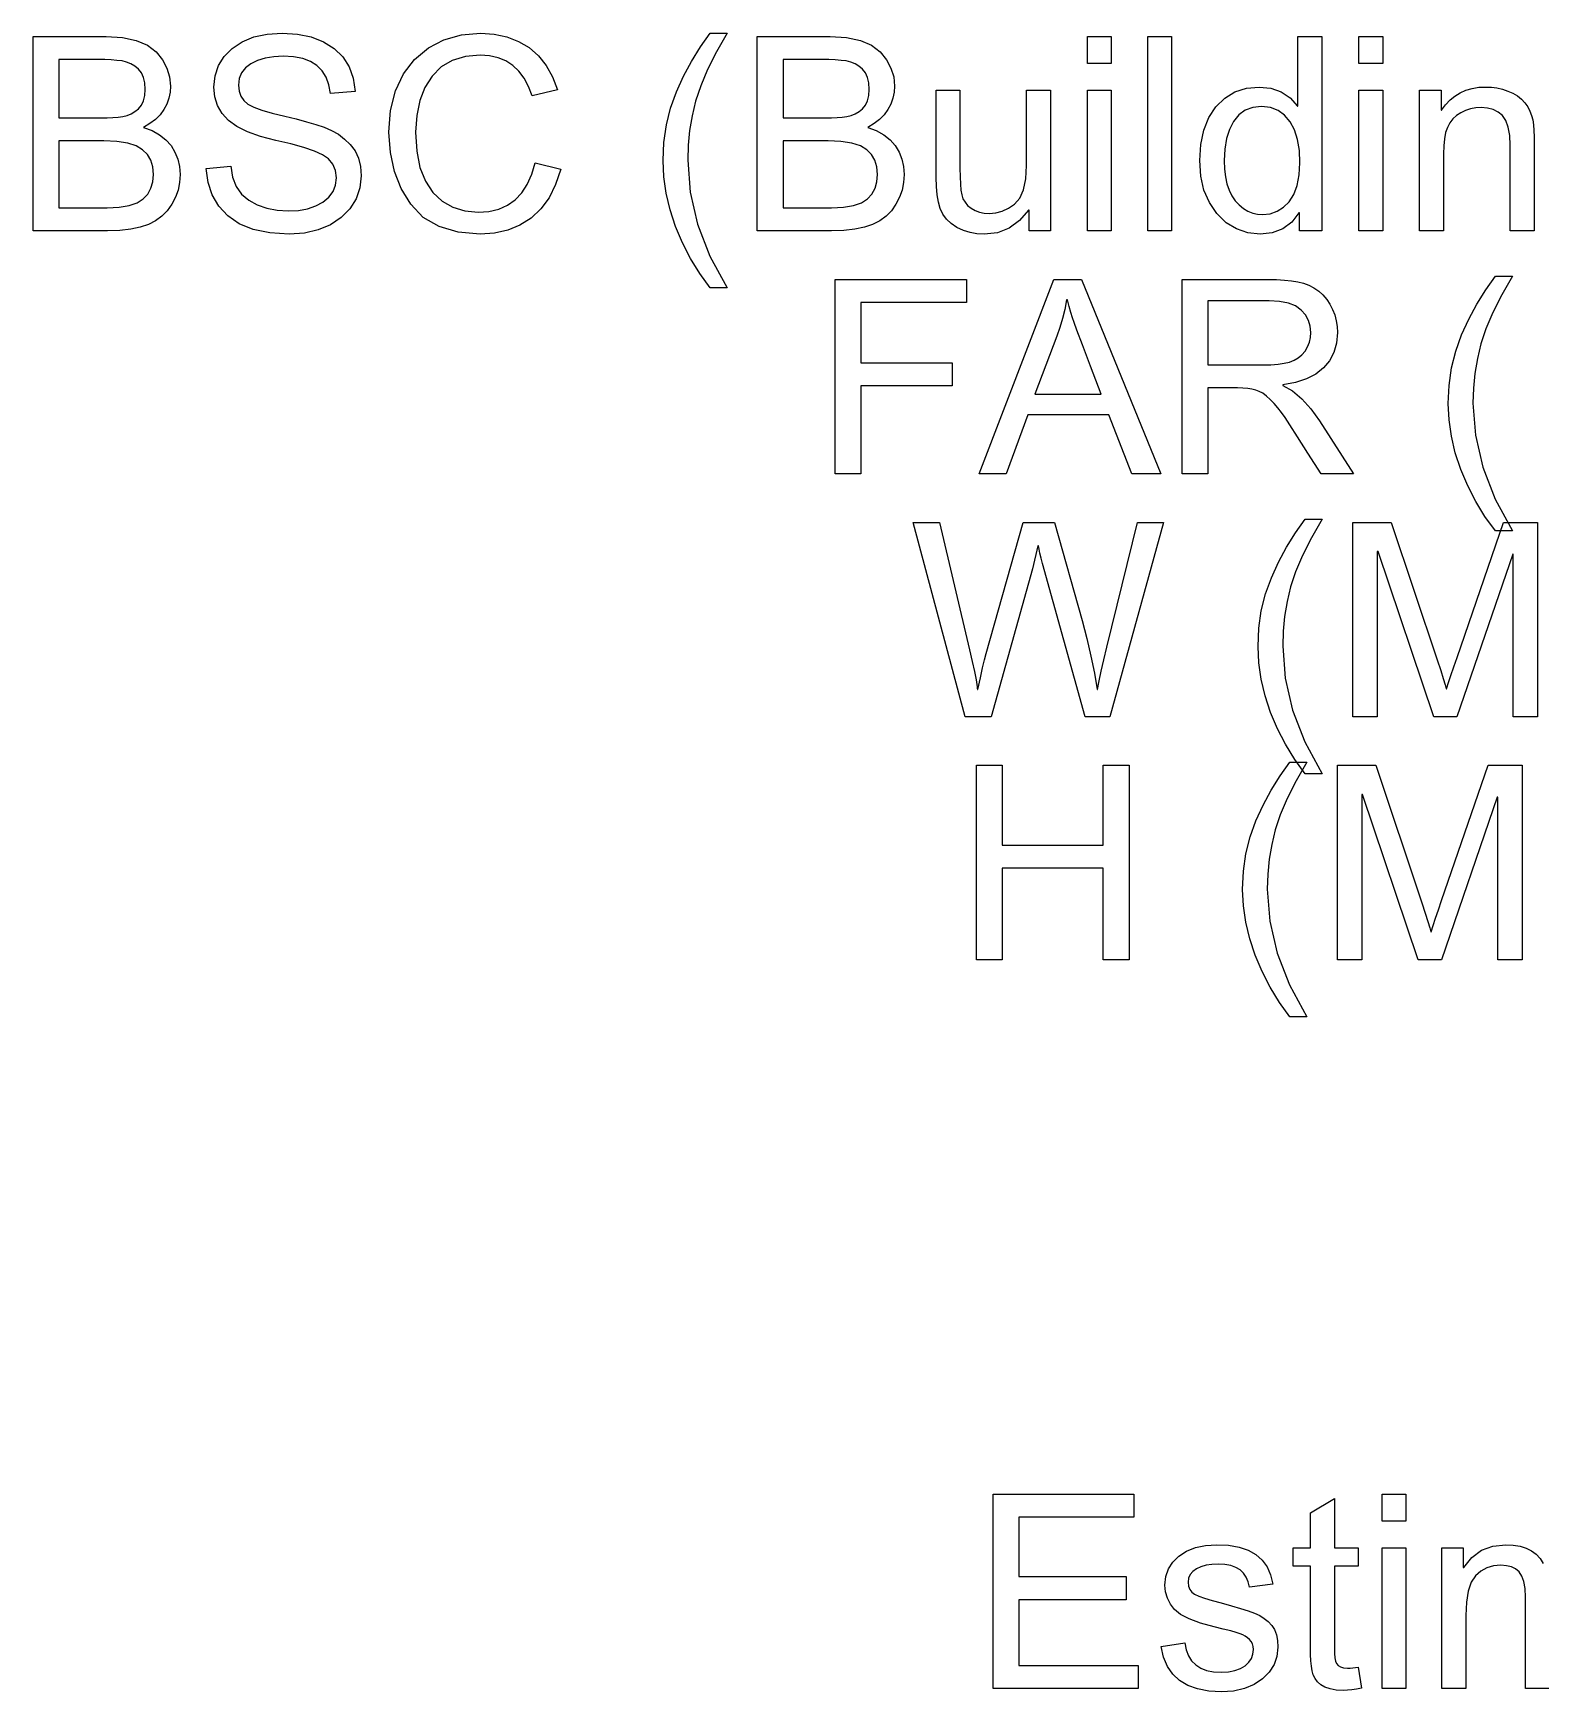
# Model space of a CAD drawing. Header units: metres. Extents: x -43 to 102, y -20 to 47.
# Drawn here: x -43.46 to -27.95, y -19.53 to -2.47 of the extents above; entities that cross this region are included whole.
import ezdxf

# ---------------------------------------------------------------- set-up
doc = ezdxf.new("R2010")
doc.units = ezdxf.units.M
doc.layers.add('METRICS', color=7, linetype='Continuous')

msp = doc.modelspace()

# ---------------------------------------------------------------- linework, layer by layer
at = {"layer": 'METRICS'}
for points in [[(-42.326, -3.436), (-42.238, -3.469), (-42.161, -3.511), (-42.097, -3.562), (-42.044, -3.622), (-42.003, -3.689), (-41.974, -3.761), (-41.957, -3.837), (-41.951, -3.919), (-41.956, -4.001), (-41.972, -4.08), (-41.998, -4.155), (-42.035, -4.227), (-42.082, -4.293), (-42.138, -4.349), (-42.202, -4.396), (-42.276, -4.434), (-42.36, -4.463), (-42.459, -4.483), (-42.571, -4.496), (-42.697, -4.5), (-43.462, -4.5), (-43.462, -2.5), (-42.712, -2.5), (-42.543, -2.51), (-42.402, -2.54), (-42.287, -2.589), (-42.198, -2.658), (-42.133, -2.74), (-42.086, -2.825), (-42.058, -2.916), (-42.049, -3.01), (-42.053, -3.074), (-42.066, -3.136), (-42.088, -3.196), (-42.118, -3.252), (-42.157, -3.306), (-42.204, -3.354), (-42.261, -3.397), (-42.326, -3.436)], [(-40.404, -3.087), (-40.419, -2.997), (-40.446, -2.919), (-40.487, -2.853), (-40.542, -2.799), (-40.609, -2.757), (-40.689, -2.727), (-40.783, -2.709), (-40.889, -2.703), (-40.987, -2.708), (-41.075, -2.722), (-41.153, -2.746), (-41.222, -2.78), (-41.278, -2.822), (-41.319, -2.873), (-41.343, -2.933), (-41.351, -3.002), (-41.344, -3.063), (-41.326, -3.115), (-41.295, -3.159), (-41.252, -3.195), (-41.191, -3.227), (-41.108, -3.258), (-41.002, -3.29), (-40.873, -3.321), (-40.755, -3.349), (-40.648, -3.377), (-40.552, -3.405), (-40.468, -3.433), (-40.392, -3.466), (-40.322, -3.506), (-40.258, -3.555), (-40.199, -3.611), (-40.15, -3.677), (-40.115, -3.753), (-40.094, -3.839), (-40.087, -3.935), (-40.1, -4.059), (-40.139, -4.171), (-40.203, -4.273), (-40.293, -4.364), (-40.403, -4.438), (-40.529, -4.491), (-40.671, -4.523), (-40.828, -4.534), (-41.026, -4.522), (-41.197, -4.487), (-41.341, -4.428), (-41.459, -4.346), (-41.551, -4.245), (-41.619, -4.13), (-41.662, -4.001), (-41.681, -3.857), (-41.43, -3.836), (-41.411, -3.948), (-41.374, -4.043), (-41.319, -4.122), (-41.244, -4.186), (-41.156, -4.234), (-41.059, -4.268), (-40.953, -4.288), (-40.839, -4.295), (-40.733, -4.29), (-40.638, -4.273), (-40.553, -4.244), (-40.48, -4.204), (-40.42, -4.154), (-40.377, -4.096), (-40.351, -4.03), (-40.342, -3.956), (-40.351, -3.879), (-40.378, -3.814), (-40.423, -3.76), (-40.486, -3.717), (-40.569, -3.68), (-40.678, -3.642), (-40.81, -3.606), (-40.967, -3.569), (-41.124, -3.529), (-41.257, -3.481), (-41.367, -3.426), (-41.453, -3.364), (-41.518, -3.292), (-41.564, -3.211), (-41.592, -3.121), (-41.602, -3.02), (-41.59, -2.905), (-41.555, -2.8), (-41.496, -2.706), (-41.413, -2.623), (-41.311, -2.554), (-41.191, -2.505), (-41.054, -2.476), (-40.9, -2.466), (-40.742, -2.476), (-40.6, -2.505), (-40.474, -2.554), (-40.365, -2.622), (-40.276, -2.708), (-40.21, -2.811), (-40.168, -2.93), (-40.15, -3.066), (-40.404, -3.087)], [(-38.034, -3.866), (-38.086, -4.023), (-38.154, -4.16), (-38.238, -4.275), (-38.339, -4.368), (-38.453, -4.441), (-38.578, -4.493), (-38.714, -4.524), (-38.861, -4.534), (-39.09, -4.515), (-39.285, -4.457), (-39.448, -4.361), (-39.576, -4.226), (-39.675, -4.065), (-39.745, -3.888), (-39.787, -3.695), (-39.801, -3.486), (-39.784, -3.26), (-39.735, -3.06), (-39.652, -2.885), (-39.537, -2.737), (-39.395, -2.618), (-39.235, -2.534), (-39.056, -2.483), (-38.858, -2.466), (-38.717, -2.475), (-38.587, -2.503), (-38.468, -2.55), (-38.359, -2.615), (-38.263, -2.698), (-38.182, -2.798), (-38.118, -2.915), (-38.068, -3.05), (-38.327, -3.111), (-38.364, -3.013), (-38.41, -2.928), (-38.464, -2.856), (-38.527, -2.797), (-38.598, -2.751), (-38.677, -2.719), (-38.765, -2.699), (-38.861, -2.692), (-39.015, -2.706), (-39.149, -2.746), (-39.263, -2.813), (-39.357, -2.907), (-39.431, -3.024), (-39.484, -3.159), (-39.516, -3.312), (-39.527, -3.484), (-39.515, -3.679), (-39.482, -3.848), (-39.426, -3.989), (-39.349, -4.104), (-39.253, -4.193), (-39.143, -4.257), (-39.021, -4.295), (-38.884, -4.308), (-38.772, -4.3), (-38.671, -4.276), (-38.582, -4.236), (-38.503, -4.181), (-38.435, -4.109), (-38.378, -4.022), (-38.332, -3.918), (-38.297, -3.799), (-38.034, -3.866)], [(-36.319, -5.087), (-36.495, -5.087), (-36.602, -4.939), (-36.697, -4.784), (-36.78, -4.623), (-36.851, -4.455), (-36.908, -4.284), (-36.948, -4.114), (-36.973, -3.945), (-36.981, -3.777), (-36.972, -3.59), (-36.946, -3.41), (-36.903, -3.237), (-36.843, -3.07), (-36.77, -2.91), (-36.687, -2.756), (-36.596, -2.608), (-36.495, -2.466), (-36.319, -2.466), (-36.431, -2.659), (-36.522, -2.84), (-36.593, -3.008), (-36.645, -3.164), (-36.681, -3.315), (-36.707, -3.467), (-36.722, -3.62), (-36.727, -3.774), (-36.702, -4.103), (-36.625, -4.432), (-36.498, -4.76), (-36.319, -5.087)], [(-34.874, -3.436), (-34.786, -3.469), (-34.71, -3.511), (-34.645, -3.562), (-34.593, -3.622), (-34.552, -3.689), (-34.523, -3.761), (-34.505, -3.837), (-34.499, -3.919), (-34.505, -4.001), (-34.52, -4.08), (-34.547, -4.155), (-34.584, -4.227), (-34.631, -4.293), (-34.686, -4.349), (-34.751, -4.396), (-34.824, -4.434), (-34.909, -4.463), (-35.007, -4.483), (-35.119, -4.496), (-35.246, -4.5), (-36.011, -4.5), (-36.011, -2.5), (-35.261, -2.5), (-35.092, -2.51), (-34.95, -2.54), (-34.835, -2.589), (-34.747, -2.658), (-34.682, -2.74), (-34.635, -2.825), (-34.607, -2.916), (-34.598, -3.01), (-34.602, -3.074), (-34.615, -3.136), (-34.636, -3.196), (-34.666, -3.252), (-34.705, -3.306), (-34.753, -3.354), (-34.809, -3.397), (-34.874, -3.436)], [(-32.368, -2.778), (-32.614, -2.778), (-32.614, -2.5), (-32.368, -2.5), (-32.368, -2.778)], [(-31.748, -4.5), (-31.993, -4.5), (-31.993, -2.5), (-31.748, -2.5), (-31.748, -4.5)], [(-30.202, -4.5), (-30.431, -4.5), (-30.431, -4.316), (-30.437, -4.316), (-30.511, -4.411), (-30.603, -4.48), (-30.711, -4.52), (-30.836, -4.534), (-30.964, -4.521), (-31.08, -4.481), (-31.186, -4.416), (-31.28, -4.323), (-31.358, -4.21), (-31.414, -4.081), (-31.447, -3.937), (-31.458, -3.777), (-31.448, -3.611), (-31.416, -3.463), (-31.364, -3.334), (-31.291, -3.223), (-31.2, -3.134), (-31.096, -3.071), (-30.978, -3.032), (-30.847, -3.02), (-30.725, -3.032), (-30.619, -3.069), (-30.528, -3.131), (-30.453, -3.218), (-30.447, -3.218), (-30.447, -2.5), (-30.202, -2.5), (-30.202, -4.5)], [(-29.573, -2.778), (-29.819, -2.778), (-29.819, -2.5), (-29.573, -2.5), (-29.573, -2.778)], [(-43.198, -3.338), (-42.764, -3.338), (-42.7, -3.337), (-42.641, -3.334), (-42.588, -3.329), (-42.54, -3.323), (-42.496, -3.312), (-42.454, -3.295), (-42.415, -3.273), (-42.379, -3.244), (-42.349, -3.207), (-42.327, -3.162), (-42.314, -3.107), (-42.31, -3.044), (-42.314, -2.978), (-42.327, -2.921), (-42.349, -2.873), (-42.38, -2.835), (-42.417, -2.804), (-42.457, -2.781), (-42.501, -2.763), (-42.548, -2.752), (-42.6, -2.746), (-42.659, -2.741), (-42.725, -2.738), (-42.798, -2.737), (-43.198, -2.737), (-43.198, -3.338)], [(-35.746, -3.338), (-35.312, -3.338), (-35.248, -3.337), (-35.189, -3.334), (-35.136, -3.329), (-35.088, -3.323), (-35.044, -3.312), (-35.003, -3.295), (-34.964, -3.273), (-34.928, -3.244), (-34.897, -3.207), (-34.876, -3.162), (-34.862, -3.107), (-34.858, -3.044), (-34.863, -2.978), (-34.876, -2.921), (-34.898, -2.873), (-34.928, -2.835), (-34.965, -2.804), (-35.005, -2.781), (-35.049, -2.763), (-35.096, -2.752), (-35.148, -2.746), (-35.208, -2.741), (-35.274, -2.738), (-35.347, -2.737), (-35.746, -2.737), (-35.746, -3.338)], [(-32.995, -4.5), (-33.214, -4.5), (-33.214, -4.287), (-33.221, -4.287), (-33.312, -4.395), (-33.418, -4.472), (-33.539, -4.519), (-33.675, -4.534), (-33.75, -4.53), (-33.821, -4.517), (-33.89, -4.495), (-33.956, -4.464), (-34.015, -4.425), (-34.063, -4.38), (-34.101, -4.329), (-34.128, -4.27), (-34.146, -4.204), (-34.16, -4.128), (-34.168, -4.044), (-34.171, -3.95), (-34.171, -3.053), (-33.925, -3.053), (-33.925, -3.855), (-33.924, -3.944), (-33.92, -4.02), (-33.915, -4.082), (-33.907, -4.13), (-33.894, -4.17), (-33.873, -4.206), (-33.846, -4.239), (-33.81, -4.267), (-33.77, -4.291), (-33.725, -4.308), (-33.677, -4.318), (-33.625, -4.321), (-33.556, -4.315), (-33.49, -4.297), (-33.425, -4.267), (-33.363, -4.225), (-33.309, -4.164), (-33.271, -4.077), (-33.248, -3.965), (-33.24, -3.826), (-33.24, -3.053), (-32.995, -3.053), (-32.995, -4.5)], [(-32.368, -4.5), (-32.614, -4.5), (-32.614, -3.053), (-32.368, -3.053), (-32.368, -4.5)], [(-29.573, -4.5), (-29.819, -4.5), (-29.819, -3.053), (-29.573, -3.053), (-29.573, -4.5)], [(-28.015, -4.5), (-28.262, -4.5), (-28.262, -3.62), (-28.267, -3.518), (-28.282, -3.432), (-28.307, -3.365), (-28.342, -3.314), (-28.386, -3.278), (-28.437, -3.252), (-28.496, -3.236), (-28.563, -3.231), (-28.617, -3.235), (-28.67, -3.245), (-28.721, -3.261), (-28.77, -3.284), (-28.815, -3.314), (-28.854, -3.349), (-28.885, -3.389), (-28.909, -3.435), (-28.927, -3.488), (-28.939, -3.552), (-28.947, -3.625), (-28.95, -3.709), (-28.95, -4.5), (-29.195, -4.5), (-29.195, -3.053), (-28.974, -3.053), (-28.974, -3.257), (-28.969, -3.257), (-28.927, -3.202), (-28.882, -3.153), (-28.832, -3.113), (-28.777, -3.079), (-28.718, -3.053), (-28.654, -3.035), (-28.586, -3.023), (-28.513, -3.02), (-28.456, -3.022), (-28.399, -3.03), (-28.343, -3.043), (-28.286, -3.061), (-28.234, -3.084), (-28.187, -3.112), (-28.146, -3.145), (-28.111, -3.183), (-28.082, -3.225), (-28.06, -3.268), (-28.043, -3.312), (-28.031, -3.358), (-28.024, -3.409), (-28.019, -3.467), (-28.016, -3.534), (-28.015, -3.609), (-28.015, -4.5)], [(-30.81, -4.332), (-30.733, -4.324), (-30.662, -4.299), (-30.597, -4.258), (-30.538, -4.2), (-30.489, -4.125), (-30.454, -4.033), (-30.433, -3.925), (-30.426, -3.799), (-30.432, -3.673), (-30.451, -3.561), (-30.483, -3.462), (-30.528, -3.377), (-30.585, -3.309), (-30.652, -3.26), (-30.731, -3.23), (-30.821, -3.22), (-30.911, -3.23), (-30.989, -3.259), (-31.055, -3.307), (-31.11, -3.374), (-31.152, -3.457), (-31.183, -3.551), (-31.201, -3.658), (-31.207, -3.777), (-31.204, -3.864), (-31.194, -3.943), (-31.178, -4.016), (-31.155, -4.082), (-31.126, -4.14), (-31.092, -4.191), (-31.053, -4.234), (-31.008, -4.269), (-30.961, -4.297), (-30.912, -4.317), (-30.862, -4.328), (-30.81, -4.332)], [(-43.198, -4.263), (-42.7, -4.263), (-42.576, -4.257), (-42.473, -4.24), (-42.391, -4.211), (-42.329, -4.171), (-42.283, -4.121), (-42.251, -4.062), (-42.232, -3.995), (-42.225, -3.919), (-42.232, -3.842), (-42.253, -3.774), (-42.287, -3.716), (-42.336, -3.666), (-42.402, -3.626), (-42.49, -3.598), (-42.601, -3.581), (-42.734, -3.575), (-43.198, -3.575), (-43.198, -4.263)], [(-35.746, -4.263), (-35.248, -4.263), (-35.125, -4.257), (-35.022, -4.24), (-34.939, -4.211), (-34.877, -4.171), (-34.832, -4.121), (-34.799, -4.062), (-34.78, -3.995), (-34.774, -3.919), (-34.78, -3.842), (-34.801, -3.774), (-34.836, -3.716), (-34.884, -3.666), (-34.95, -3.626), (-35.039, -3.598), (-35.15, -3.581), (-35.282, -3.575), (-35.746, -3.575), (-35.746, -4.263)], [(-33.859, -5.237), (-34.944, -5.237), (-34.944, -5.857), (-34.004, -5.857), (-34.004, -6.094), (-34.944, -6.094), (-34.944, -7), (-35.209, -7), (-35.209, -5), (-33.859, -5), (-33.859, -5.237)], [(-31.859, -7), (-32.158, -7), (-32.393, -6.392), (-33.228, -6.392), (-33.449, -7), (-33.729, -7), (-32.96, -5), (-32.675, -5), (-31.859, -7)], [(-29.876, -7), (-30.209, -7), (-30.344, -6.787), (-30.451, -6.619), (-30.53, -6.497), (-30.58, -6.42), (-30.616, -6.368), (-30.654, -6.32), (-30.692, -6.276), (-30.732, -6.235), (-30.771, -6.2), (-30.809, -6.172), (-30.846, -6.152), (-30.882, -6.138), (-30.92, -6.129), (-30.964, -6.122), (-31.013, -6.119), (-31.068, -6.117), (-31.374, -6.117), (-31.374, -7), (-31.638, -7), (-31.638, -5), (-30.753, -5), (-30.666, -5.001), (-30.586, -5.006), (-30.514, -5.013), (-30.449, -5.023), (-30.389, -5.038), (-30.334, -5.059), (-30.282, -5.087), (-30.233, -5.121), (-30.19, -5.16), (-30.151, -5.205), (-30.118, -5.254), (-30.091, -5.308), (-30.069, -5.366), (-30.053, -5.425), (-30.044, -5.485), (-30.041, -5.547), (-30.05, -5.655), (-30.077, -5.751), (-30.122, -5.837), (-30.184, -5.911), (-30.264, -5.974), (-30.36, -6.024), (-30.473, -6.061), (-30.602, -6.086), (-30.602, -6.091), (-30.503, -6.147), (-30.407, -6.227), (-30.315, -6.33), (-30.225, -6.456), (-29.876, -7)], [(-28.239, -7.587), (-28.415, -7.587), (-28.522, -7.439), (-28.617, -7.284), (-28.7, -7.123), (-28.771, -6.955), (-28.828, -6.784), (-28.868, -6.614), (-28.892, -6.445), (-28.9, -6.277), (-28.892, -6.09), (-28.866, -5.91), (-28.823, -5.737), (-28.763, -5.57), (-28.689, -5.41), (-28.607, -5.256), (-28.515, -5.108), (-28.415, -4.966), (-28.239, -4.966), (-28.35, -5.159), (-28.442, -5.34), (-28.513, -5.508), (-28.564, -5.664), (-28.6, -5.815), (-28.626, -5.967), (-28.641, -6.12), (-28.647, -6.274), (-28.621, -6.603), (-28.545, -6.932), (-28.417, -7.26), (-28.239, -7.587)], [(-32.473, -6.181), (-32.583, -5.892), (-32.665, -5.672), (-32.721, -5.523), (-32.75, -5.444), (-32.766, -5.396), (-32.783, -5.341), (-32.801, -5.279), (-32.82, -5.209), (-32.827, -5.209), (-32.847, -5.308), (-32.871, -5.403), (-32.899, -5.495), (-32.929, -5.583), (-33.153, -6.181), (-32.473, -6.181)], [(-31.374, -5.88), (-30.806, -5.88), (-30.725, -5.878), (-30.652, -5.873), (-30.589, -5.863), (-30.534, -5.851), (-30.486, -5.832), (-30.444, -5.807), (-30.406, -5.776), (-30.374, -5.737), (-30.348, -5.693), (-30.329, -5.647), (-30.318, -5.598), (-30.314, -5.547), (-30.32, -5.481), (-30.339, -5.421), (-30.37, -5.365), (-30.413, -5.315), (-30.471, -5.273), (-30.545, -5.244), (-30.636, -5.226), (-30.742, -5.22), (-31.374, -5.22), (-31.374, -5.88)], [(-31.832, -7.5), (-32.383, -9.5), (-32.637, -9.5), (-33.074, -7.924), (-33.089, -7.867), (-33.102, -7.818), (-33.111, -7.775), (-33.117, -7.74), (-33.123, -7.74), (-33.179, -7.977), (-33.604, -9.5), (-33.872, -9.5), (-34.405, -7.5), (-34.135, -7.5), (-33.827, -8.812), (-33.799, -8.933), (-33.777, -9.036), (-33.76, -9.122), (-33.749, -9.192), (-33.748, -9.203), (-33.747, -9.211), (-33.746, -9.217), (-33.746, -9.22), (-33.741, -9.22), (-33.715, -9.1), (-33.692, -8.998), (-33.672, -8.914), (-33.655, -8.849), (-33.274, -7.5), (-32.952, -7.5), (-32.668, -8.511), (-32.619, -8.696), (-32.577, -8.877), (-32.542, -9.051), (-32.514, -9.22), (-32.509, -9.22), (-32.492, -9.132), (-32.471, -9.03), (-32.444, -8.915), (-32.413, -8.785), (-32.098, -7.5), (-31.832, -7.5)], [(-30.196, -10.087), (-30.372, -10.087), (-30.48, -9.939), (-30.575, -9.784), (-30.658, -9.623), (-30.729, -9.455), (-30.785, -9.284), (-30.826, -9.114), (-30.85, -8.945), (-30.858, -8.777), (-30.85, -8.59), (-30.824, -8.41), (-30.781, -8.237), (-30.72, -8.07), (-30.647, -7.91), (-30.564, -7.756), (-30.473, -7.608), (-30.372, -7.466), (-30.196, -7.466), (-30.308, -7.659), (-30.399, -7.84), (-30.471, -8.008), (-30.522, -8.164), (-30.558, -8.315), (-30.584, -8.467), (-30.599, -8.62), (-30.604, -8.774), (-30.579, -9.103), (-30.502, -9.432), (-30.375, -9.76), (-30.196, -10.087)], [(-27.981, -9.5), (-28.232, -9.5), (-28.232, -7.826), (-28.237, -7.826), (-28.813, -9.5), (-29.05, -9.5), (-29.623, -7.799), (-29.632, -7.799), (-29.632, -9.5), (-29.883, -9.5), (-29.883, -7.5), (-29.487, -7.5), (-29.014, -8.916), (-28.978, -9.023), (-28.951, -9.108), (-28.933, -9.171), (-28.922, -9.212), (-28.917, -9.212), (-28.896, -9.149), (-28.872, -9.074), (-28.843, -8.988), (-28.81, -8.892), (-28.333, -7.5), (-27.981, -7.5), (-27.981, -9.5)], [(-32.184, -12), (-32.45, -12), (-32.45, -11.059), (-33.49, -11.059), (-33.49, -12), (-33.754, -12), (-33.754, -10), (-33.49, -10), (-33.49, -10.821), (-32.45, -10.821), (-32.45, -10), (-32.184, -10), (-32.184, -12)], [(-30.355, -12.587), (-30.531, -12.587), (-30.638, -12.439), (-30.733, -12.284), (-30.816, -12.123), (-30.887, -11.955), (-30.943, -11.784), (-30.984, -11.614), (-31.008, -11.445), (-31.016, -11.277), (-31.008, -11.09), (-30.982, -10.91), (-30.939, -10.737), (-30.879, -10.57), (-30.805, -10.41), (-30.723, -10.256), (-30.631, -10.108), (-30.531, -9.966), (-30.355, -9.966), (-30.466, -10.159), (-30.557, -10.34), (-30.629, -10.508), (-30.68, -10.664), (-30.716, -10.815), (-30.742, -10.967), (-30.757, -11.12), (-30.763, -11.274), (-30.737, -11.603), (-30.661, -11.932), (-30.533, -12.26), (-30.355, -12.587)], [(-28.139, -12), (-28.39, -12), (-28.39, -10.326), (-28.396, -10.326), (-28.971, -12), (-29.209, -12), (-29.782, -10.299), (-29.79, -10.299), (-29.79, -12), (-30.041, -12), (-30.041, -10), (-29.645, -10), (-29.172, -11.416), (-29.137, -11.523), (-29.109, -11.608), (-29.091, -11.671), (-29.08, -11.712), (-29.075, -11.712), (-29.055, -11.649), (-29.03, -11.574), (-29.001, -11.488), (-28.969, -11.392), (-28.491, -10), (-28.139, -10), (-28.139, -12)], [(-32.09, -19.5), (-33.584, -19.5), (-33.584, -17.5), (-32.136, -17.5), (-32.136, -17.737), (-33.319, -17.737), (-33.319, -18.349), (-32.213, -18.349), (-32.213, -18.586), (-33.319, -18.586), (-33.319, -19.263), (-32.09, -19.263), (-32.09, -19.5)], [(-29.793, -19.497), (-29.845, -19.507), (-29.893, -19.514), (-29.937, -19.518), (-29.977, -19.519), (-30.052, -19.516), (-30.116, -19.505), (-30.169, -19.487), (-30.211, -19.462), (-30.245, -19.432), (-30.271, -19.398), (-30.29, -19.36), (-30.302, -19.319), (-30.309, -19.271), (-30.314, -19.214), (-30.317, -19.149), (-30.318, -19.076), (-30.318, -18.242), (-30.497, -18.242), (-30.497, -18.053), (-30.318, -18.053), (-30.318, -17.692), (-30.072, -17.544), (-30.072, -18.053), (-29.827, -18.053), (-29.827, -18.242), (-30.072, -18.242), (-30.072, -19.089), (-30.071, -19.14), (-30.067, -19.183), (-30.06, -19.217), (-30.05, -19.244), (-30.034, -19.264), (-30.01, -19.278), (-29.977, -19.287), (-29.936, -19.29), (-29.909, -19.289), (-29.882, -19.287), (-29.855, -19.284), (-29.827, -19.279), (-29.793, -19.497)], [(-29.336, -17.778), (-29.581, -17.778), (-29.581, -17.5), (-29.336, -17.5), (-29.336, -17.778)], [(-30.947, -18.458), (-30.959, -18.402), (-30.979, -18.354), (-31.007, -18.313), (-31.043, -18.28), (-31.087, -18.254), (-31.138, -18.235), (-31.198, -18.224), (-31.265, -18.22), (-31.332, -18.223), (-31.392, -18.232), (-31.445, -18.247), (-31.492, -18.268), (-31.53, -18.295), (-31.557, -18.327), (-31.573, -18.364), (-31.578, -18.407), (-31.574, -18.447), (-31.561, -18.481), (-31.54, -18.509), (-31.51, -18.53), (-31.467, -18.549), (-31.407, -18.571), (-31.331, -18.594), (-31.237, -18.62), (-31.13, -18.649), (-31.037, -18.675), (-30.958, -18.7), (-30.894, -18.724), (-30.84, -18.749), (-30.793, -18.778), (-30.752, -18.812), (-30.717, -18.85), (-30.689, -18.894), (-30.669, -18.947), (-30.657, -19.007), (-30.653, -19.076), (-30.663, -19.169), (-30.693, -19.254), (-30.742, -19.332), (-30.812, -19.402), (-30.898, -19.46), (-30.997, -19.501), (-31.109, -19.526), (-31.235, -19.534), (-31.365, -19.527), (-31.48, -19.505), (-31.58, -19.468), (-31.665, -19.417), (-31.735, -19.352), (-31.79, -19.272), (-31.83, -19.177), (-31.855, -19.068), (-31.611, -19.031), (-31.597, -19.102), (-31.573, -19.163), (-31.541, -19.215), (-31.499, -19.257), (-31.447, -19.29), (-31.387, -19.313), (-31.317, -19.328), (-31.237, -19.332), (-31.162, -19.328), (-31.095, -19.315), (-31.038, -19.294), (-30.99, -19.265), (-30.953, -19.229), (-30.926, -19.19), (-30.91, -19.147), (-30.905, -19.1), (-30.907, -19.069), (-30.914, -19.041), (-30.927, -19.017), (-30.944, -18.995), (-30.965, -18.977), (-30.989, -18.961), (-31.015, -18.947), (-31.043, -18.936), (-31.082, -18.924), (-31.139, -18.908), (-31.215, -18.889), (-31.31, -18.866), (-31.451, -18.827), (-31.566, -18.784), (-31.654, -18.737), (-31.717, -18.687), (-31.76, -18.632), (-31.791, -18.572), (-31.81, -18.506), (-31.816, -18.436), (-31.807, -18.349), (-31.78, -18.27), (-31.734, -18.2), (-31.671, -18.137), (-31.593, -18.086), (-31.502, -18.049), (-31.398, -18.027), (-31.282, -18.02), (-31.16, -18.026), (-31.052, -18.045), (-30.958, -18.077), (-30.879, -18.121), (-30.815, -18.179), (-30.764, -18.248), (-30.728, -18.33), (-30.707, -18.425), (-30.947, -18.458)], [(-29.336, -19.5), (-29.581, -19.5), (-29.581, -18.053), (-29.336, -18.053), (-29.336, -19.5)], [(-27.859, -19.5), (-28.105, -19.5), (-28.105, -18.559), (-28.109, -18.472), (-28.122, -18.4), (-28.142, -18.343), (-28.171, -18.301), (-28.208, -18.27), (-28.251, -18.249), (-28.302, -18.236), (-28.359, -18.231), (-28.434, -18.238), (-28.503, -18.259), (-28.564, -18.293), (-28.619, -18.34), (-28.663, -18.407), (-28.695, -18.497), (-28.714, -18.611), (-28.72, -18.748), (-28.72, -19.5), (-28.966, -19.5), (-28.966, -18.053), (-28.745, -18.053), (-28.745, -18.254), (-28.739, -18.254), (-28.657, -18.152), (-28.558, -18.078), (-28.441, -18.034), (-28.307, -18.02), (-28.231, -18.024), (-28.161, -18.036), (-28.099, -18.055), (-28.044, -18.083), (-27.996, -18.119), (-27.955, -18.163), (-27.922, -18.214)]]:
    msp.add_lwpolyline(points, dxfattribs=at)

doc.saveas('drawing.dxf')
